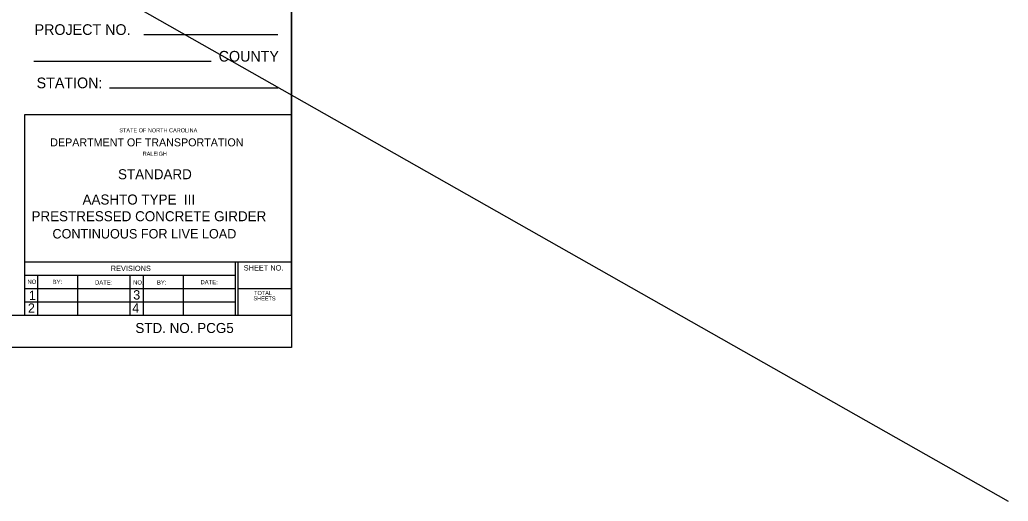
# Model space of a CAD drawing. Extents: x -5.8 to 46.5, y -6.7 to 28.5.
# Drawn here: x 27.97 to 46.5, y -2.88 to 6.14 of the extents above; entities that cross this region are included whole.
import ezdxf

# ---------------------------------------------------------------- set-up
doc = ezdxf.new("R2010")
doc.units = 0
for name, color, linetype in [('Dimension Lines', 7, 'Continuous'), ('Plan Sheet', 7, 'Continuous'), ('Plot Shape', 7, 'Continuous'), ('Text', 7, 'Continuous')]:
    doc.layers.add(name, color=color, linetype=linetype)

msp = doc.modelspace()

# ---------------------------------------------------------------- linework, layer by layer
at = {"layer": 'Dimension Lines'}
msp.add_line((-5.137, 26.381), (46.496, -2.881), dxfattribs=at)
at = {"layer": 'Plan Sheet'}
for p, q in [((33.054, 21.606), (33.054, 0.606)), ((32.805, 5.856), (30.296, 5.856)), ((31.555, 5.356), (28.233, 5.356)), ((32.805, 4.857), (29.651, 4.857)), ((33.054, 4.357), (28.055, 4.357)), ((28.055, 4.357), (28.055, 0.606)), ((28.055, 1.606), (33.054, 1.606)), ((32.005, 1.606), (32.005, 0.606)), ((32.055, 1.606), (32.055, 0.606)), ((28.055, 1.357), (32.007, 1.357)), ((28.058, 1.357), (28.058, 0.606)), ((28.304, 1.357), (28.304, 0.606)), ((29.054, 1.352), (29.054, 0.602)), ((30.03, 1.357), (30.03, 0.6)), ((30.281, 1.357), (30.281, 0.606)), ((31.031, 1.357), (31.031, 0.606)), ((28.055, 1.106), (32.015, 1.106)), ((32.055, 1.106), (33.046, 1.106)), ((28.055, 0.857), (32.007, 0.857)), ((1.054, 0.606), (33.054, 0.606)), ((33.063, 0), (33.063, 0))]:
    msp.add_line(p, q, dxfattribs=at)
at = {"layer": 'Plot Shape'}
msp.add_lwpolyline([(0, 22), (33.063, 22), (33.063, 0), (0, 0)], close=True, dxfattribs=at)

# ---------------------------------------------------------------- texts
at = {"layer": 'Plan Sheet'}
for s, height, p in [('PROJECT NO.', 0.2, (28.247, 5.856)), ('COUNTY', 0.2, (31.697, 5.356)), ('STATION:', 0.2, (28.285, 4.857)), ('STATE OF NORTH CAROLINA', 0.075, (29.835, 4.031)), ('DEPARTMENT OF TRANSPORTATION', 0.15, (28.54, 3.768)), ('RALEIGH', 0.075, (30.273, 3.592)), ('REVISIONS', 0.1, (29.674, 1.432)), ('SHEET NO.', 0.1, (32.167, 1.442)), ('NO.', 0.0797, (28.114, 1.192)), ('BY:', 0.0797, (28.586, 1.188)), ('DATE:', 0.0797, (29.38, 1.179)), ('NO.', 0.0797, (30.094, 1.179)), ('BY:', 0.0797, (30.54, 1.179)), ('DATE:', 0.0797, (31.356, 1.184)), ('1', 0.175, (28.14, 0.89)), ('3', 0.175, (30.096, 0.898)), ('SHEETS', 0.075, (32.35, 0.882)), ('TOTAL', 0.075, (32.362, 0.983)), ('2', 0.175, (28.122, 0.652)), ('4', 0.175, (30.077, 0.652)), ('STD. NO. PCG5', 0.188, (30.136, 0.271))]:
    msp.add_text(s, height=height, dxfattribs=at).set_placement(p)
at = {"layer": 'Text'}
for s, height, p in [('STANDARD', 0.188, (29.811, 3.152)), ('AASHTO TYPE  III', 0.188, (29.146, 2.678)), ('PRESTRESSED CONCRETE GIRDER', 0.188, (28.189, 2.365)), ('CONTINUOUS FOR LIVE LOAD', 0.17703, (28.582, 2.042))]:
    msp.add_text(s, height=height, dxfattribs=at).set_placement(p)

doc.saveas('drawing.dxf')
